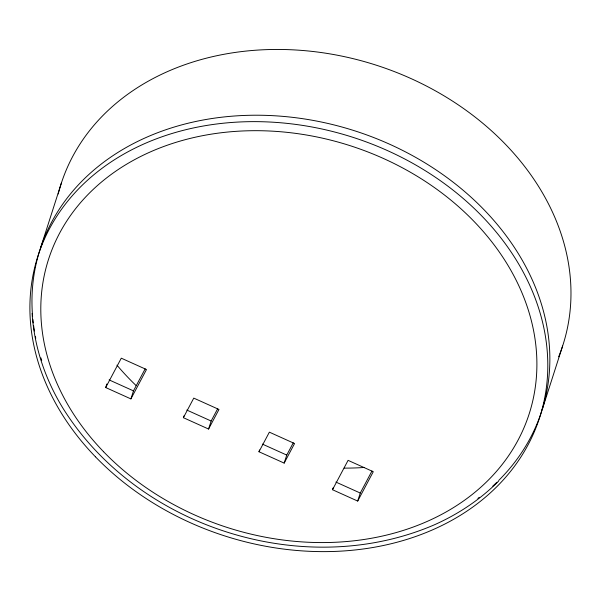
<?xml version="1.0" encoding="UTF-8"?>
<svg xmlns="http://www.w3.org/2000/svg" width="601" height="601" viewBox="0 0 601 601"><rect width="100%" height="100%" fill="white"/><g stroke="black" fill="none" stroke-linecap="round" stroke-linejoin="round"><path stroke-width="0.9" d="M40.83 247.116L61.452 182.832M105.701 387.547L121.289 358.181L146.486 369.532L130.898 398.899L105.701 387.547L106.843 383.986M130.898 398.899L133.475 390.883L145.164 368.856M183.38 417.687L193.77 398.11L218.967 409.461L208.577 429.039L183.38 417.687L183.951 415.907M208.577 429.039L211.154 421.023L217.645 408.785M258.978 451.749L269.368 432.164L294.565 443.523L284.175 463.101L258.978 451.749L259.549 449.961M284.175 463.101L286.752 455.077L293.243 442.839M332.496 489.717L348.084 460.351L373.281 471.702L357.693 501.069L332.496 489.717L333.067 487.937M357.693 501.069L360.269 493.045L371.959 471.019M542.177 409.657L562.604 346.048M498.627 481.078C480.154 499.732 457.894 514.396 433.93 525.004L432.998 525.402C303.43 580.296 137.847 527.701 63.173 408.567L62.647 407.711C45.308 379.239 34.197 346.785 32.101 313.429M186.791 410.047L211.154 421.023M262.389 444.101L286.752 455.077M109.119 379.907L133.475 390.883M335.914 482.077L360.269 493.045M58.207 194.003A263.531 209.351 17.8 0 1 377.233 65.501A263.531 209.351 17.8 0 1 558.66 356.799M364.266 467.465A249.663 198.338 17.8 0 1 344.155 468.119M136.232 385.677A249.663 198.338 17.8 0 1 116.962 365.153M32.612 316.577A263.531 209.351 17.8 0 1 363.47 133.76A263.531 209.351 17.8 0 1 498.777 480.379M496.817 482.31A263.531 209.351 17.8 0 1 492.797 486.089M479.313 497.335A263.531 209.351 17.8 0 1 477.893 498.402M41.709 360.412A263.531 209.351 17.8 0 1 40.891 357.88M35.767 338.243A263.531 209.351 17.8 0 1 35.406 336.44M34.422 331.016A263.531 209.351 17.8 0 1 33.611 325.599M33.258 322.895A263.531 209.351 17.8 0 1 32.86 319.289M103.597 451.749A252.435 200.539 17.8 0 0 524.327 426.958A252.435 200.539 17.8 0 0 238.627 131.183A252.435 200.539 17.8 0 0 103.597 451.749M95.454 456.805A263.531 209.351 17.8 0 0 534.68 430.932A263.531 209.351 17.8 0 0 236.418 122.153A263.531 209.351 17.8 0 0 95.454 456.805"/></g></svg>
